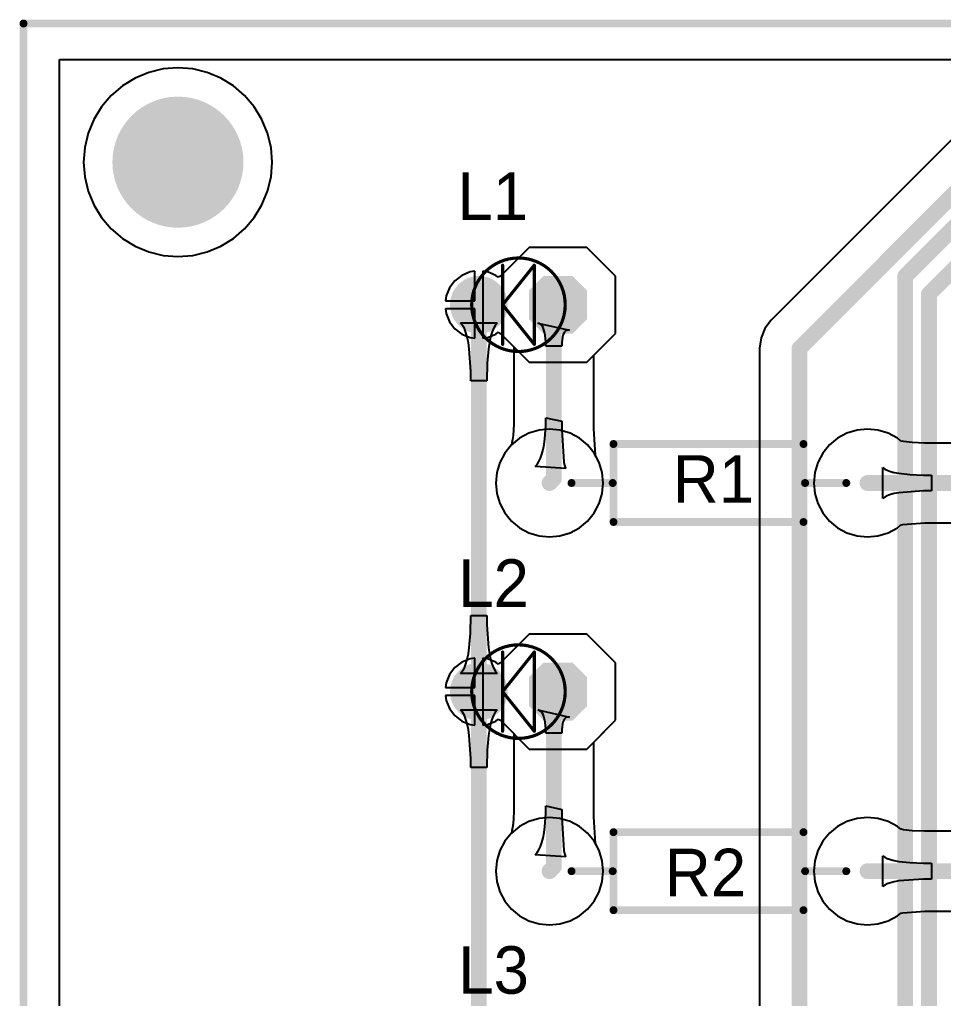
# Model space of a CAD drawing. Header units: millimetres. Extents: x 0 to 140, y 0 to 130.
# Drawn here: x -0.13 to 29.51, y 98.79 to 130.18 of the extents above; entities that cross this region are included whole.
import ezdxf

# ---------------------------------------------------------------- set-up
doc = ezdxf.new("R2010")
doc.units = ezdxf.units.MM
for name, color, linetype in [('BottomLayer', 5, 'Continuous'), ('BottomSolder', 6, 'Continuous'), ('KeepOutLayer', 6, 'Continuous'), ('MultiLayer', 9, 'Continuous'), ('PadHoleLayer', 156, 'Continuous'), ('TopLayer', 1, 'Continuous'), ('TopOverlay', 2, 'Continuous'), ('TopSolder', 216, 'Continuous')]:
    doc.layers.add(name, color=color, linetype=linetype)

# ---------------------------------------------------------------- blocks, each defined once
blk = doc.blocks.new('_________1_4__55')
at = {"layer": 'BottomLayer'}
h = blk.add_hatch(color=5, dxfattribs=at)
edge = h.paths.add_edge_path()
edge.add_arc((-5.1, 0), 0.7, 0, 360)
h = blk.add_hatch(color=5, dxfattribs=at)
edge = h.paths.add_edge_path()
edge.add_arc((5.1, 0), 0.7, 0, 360)
at = {"layer": 'BottomSolder'}
h = blk.add_hatch(color=6, dxfattribs=at)
edge = h.paths.add_edge_path()
edge.add_arc((-5.1, 0), 0.802, 0, 360)
h = blk.add_hatch(color=6, dxfattribs=at)
edge = h.paths.add_edge_path()
edge.add_arc((5.1, 0), 0.802, 0, 360)
at = {"layer": 'MultiLayer'}
h = blk.add_hatch(color=9, dxfattribs=at)
edge = h.paths.add_edge_path()
edge.add_arc((-5.1, 0), 0.7, 0, 360)
h = blk.add_hatch(color=9, dxfattribs=at)
edge = h.paths.add_edge_path()
edge.add_arc((5.1, 0), 0.7, 0, 360)
at = {"layer": 'PadHoleLayer'}
h = blk.add_hatch(color=156, dxfattribs=at)
edge = h.paths.add_edge_path()
edge.add_arc((-5.1, 0), 0.3, 0, 360)
h = blk.add_hatch(color=156, dxfattribs=at)
edge = h.paths.add_edge_path()
edge.add_arc((5.1, 0), 0.3, 0, 360)
at = {"layer": 'TopLayer'}
h = blk.add_hatch(color=1, dxfattribs=at)
edge = h.paths.add_edge_path()
edge.add_arc((-5.1, 0), 0.7, 0, 360)
h = blk.add_hatch(color=1, dxfattribs=at)
edge = h.paths.add_edge_path()
edge.add_arc((5.1, 0), 0.7, 0, 360)
at = {"layer": 'TopSolder'}
h = blk.add_hatch(color=216, dxfattribs=at)
edge = h.paths.add_edge_path()
edge.add_arc((-5.1, 0), 0.802, 0, 360)
h = blk.add_hatch(color=216, dxfattribs=at)
edge = h.paths.add_edge_path()
edge.add_arc((5.1, 0), 0.802, 0, 360)
at = {"layer": 'TopOverlay', "const_width": 0.254}
for points in [[(-3.048, -1.25), (-3.048, 1.25)], [(-3.048, 1.25), (3.048, 1.25)], [(3.048, -1.25), (3.048, 1.25)], [(-4.394, 0), (-3.073, 0)], [(3.099, 0), (4.42, 0)], [(-3.048, -1.25), (3.048, -1.25)]]:
    blk.add_lwpolyline(points, dxfattribs=at)
at = {"layer": 'TopOverlay', "const_width": 0.127}
for points in [[(-3.111, 1.25, 1), (-2.985, 1.25, 1)], [(-3.111, 1.25, 1), (-2.985, 1.25, 1)], [(2.985, 1.25, 1), (3.111, 1.25, 1)], [(2.985, 1.25, 1), (3.111, 1.25, 1)], [(-4.458, 0, 1), (-4.331, 0, 1)], [(-3.137, 0, 1), (-3.01, 0, 1)], [(3.035, 0, 1), (3.162, 0, 1)], [(4.356, 0, 1), (4.483, 0, 1)], [(-3.111, -1.25, 1), (-2.985, -1.25, 1)], [(-3.111, -1.25, 1), (-2.985, -1.25, 1)], [(2.985, -1.25, 1), (3.111, -1.25, 1)], [(2.985, -1.25, 1), (3.111, -1.25, 1)]]:
    blk.add_lwpolyline(points, format="xyb", close=True, dxfattribs=at)
blk = doc.blocks.new('_________1_4__57')
at = {"layer": 'BottomLayer'}
h = blk.add_hatch(color=5, dxfattribs=at)
edge = h.paths.add_edge_path()
edge.add_arc((-5.1, 0), 0.7, 0, 360)
h = blk.add_hatch(color=5, dxfattribs=at)
edge = h.paths.add_edge_path()
edge.add_arc((5.1, 0), 0.7, 0, 360)
at = {"layer": 'BottomSolder'}
h = blk.add_hatch(color=6, dxfattribs=at)
edge = h.paths.add_edge_path()
edge.add_arc((-5.1, 0), 0.802, 0, 360)
h = blk.add_hatch(color=6, dxfattribs=at)
edge = h.paths.add_edge_path()
edge.add_arc((5.1, 0), 0.802, 0, 360)
at = {"layer": 'MultiLayer'}
h = blk.add_hatch(color=9, dxfattribs=at)
edge = h.paths.add_edge_path()
edge.add_arc((-5.1, 0), 0.7, 0, 360)
h = blk.add_hatch(color=9, dxfattribs=at)
edge = h.paths.add_edge_path()
edge.add_arc((5.1, 0), 0.7, 0, 360)
at = {"layer": 'PadHoleLayer'}
h = blk.add_hatch(color=156, dxfattribs=at)
edge = h.paths.add_edge_path()
edge.add_arc((-5.1, 0), 0.3, 0, 360)
h = blk.add_hatch(color=156, dxfattribs=at)
edge = h.paths.add_edge_path()
edge.add_arc((5.1, 0), 0.3, 0, 360)
at = {"layer": 'TopLayer'}
h = blk.add_hatch(color=1, dxfattribs=at)
edge = h.paths.add_edge_path()
edge.add_arc((-5.1, 0), 0.7, 0, 360)
h = blk.add_hatch(color=1, dxfattribs=at)
edge = h.paths.add_edge_path()
edge.add_arc((5.1, 0), 0.7, 0, 360)
at = {"layer": 'TopSolder'}
h = blk.add_hatch(color=216, dxfattribs=at)
edge = h.paths.add_edge_path()
edge.add_arc((-5.1, 0), 0.802, 0, 360)
h = blk.add_hatch(color=216, dxfattribs=at)
edge = h.paths.add_edge_path()
edge.add_arc((5.1, 0), 0.802, 0, 360)
at = {"layer": 'TopOverlay', "const_width": 0.254}
for points in [[(-3.048, -1.25), (-3.048, 1.25)], [(-3.048, 1.25), (3.048, 1.25)], [(3.048, -1.25), (3.048, 1.25)], [(-4.394, 0), (-3.073, 0)], [(3.099, 0), (4.42, 0)], [(-3.048, -1.25), (3.048, -1.25)]]:
    blk.add_lwpolyline(points, dxfattribs=at)
at = {"layer": 'TopOverlay', "const_width": 0.127}
for points in [[(-3.111, 1.25, 1), (-2.985, 1.25, 1)], [(-3.111, 1.25, 1), (-2.985, 1.25, 1)], [(2.985, 1.25, 1), (3.111, 1.25, 1)], [(2.985, 1.25, 1), (3.111, 1.25, 1)], [(-4.458, 0, 1), (-4.331, 0, 1)], [(-3.137, 0, 1), (-3.01, 0, 1)], [(3.035, 0, 1), (3.162, 0, 1)], [(4.356, 0, 1), (4.483, 0, 1)], [(-3.111, -1.25, 1), (-2.985, -1.25, 1)], [(-3.111, -1.25, 1), (-2.985, -1.25, 1)], [(2.985, -1.25, 1), (3.111, -1.25, 1)], [(2.985, -1.25, 1), (3.111, -1.25, 1)]]:
    blk.add_lwpolyline(points, format="xyb", close=True, dxfattribs=at)
blk = doc.blocks.new('LED_3MM_RED_60')
at = {"layer": 'BottomLayer'}
blk.add_hatch(color=5, dxfattribs=at).paths.add_polyline_path([(0.413, 0.826), (-0.413, 0.826), (-0.826, 0.413), (-0.826, -0.413), (-0.413, -0.826), (0.413, -0.826), (0.826, -0.413), (0.826, 0.413)])
h = blk.add_hatch(color=5, dxfattribs=at)
edge = h.paths.add_edge_path()
edge.add_arc((2.54, 0), 0.826, 0, 360)
at = {"layer": 'BottomSolder'}
blk.add_hatch(color=6, dxfattribs=at).paths.add_polyline_path([(0.464, 0.927), (-0.464, 0.927), (-0.927, 0.464), (-0.927, -0.464), (-0.464, -0.927), (0.464, -0.927), (0.927, -0.464), (0.927, 0.464)])
h = blk.add_hatch(color=6, dxfattribs=at)
edge = h.paths.add_edge_path()
edge.add_arc((2.54, 0), 0.927, 0, 360)
at = {"layer": 'MultiLayer'}
blk.add_hatch(color=9, dxfattribs=at).paths.add_polyline_path([(0.413, 0.826), (-0.413, 0.826), (-0.826, 0.413), (-0.826, -0.413), (-0.413, -0.826), (0.413, -0.826), (0.826, -0.413), (0.826, 0.413)])
h = blk.add_hatch(color=9, dxfattribs=at)
edge = h.paths.add_edge_path()
edge.add_arc((2.54, 0), 0.826, 0, 360)
at = {"layer": 'PadHoleLayer'}
h = blk.add_hatch(color=156, dxfattribs=at)
edge = h.paths.add_edge_path()
edge.add_arc((0, 0), 0.508, 0, 360)
h = blk.add_hatch(color=156, dxfattribs=at)
edge = h.paths.add_edge_path()
edge.add_arc((2.54, 0), 0.508, 0, 360)
at = {"layer": 'TopLayer'}
blk.add_hatch(color=1, dxfattribs=at).paths.add_polyline_path([(0.413, 0.826), (-0.413, 0.826), (-0.826, 0.413), (-0.826, -0.413), (-0.413, -0.826), (0.413, -0.826), (0.826, -0.413), (0.826, 0.413)])
h = blk.add_hatch(color=1, dxfattribs=at)
edge = h.paths.add_edge_path()
edge.add_arc((2.54, 0), 0.826, 0, 360)
at = {"layer": 'TopSolder'}
blk.add_hatch(color=216, dxfattribs=at).paths.add_polyline_path([(0.464, 0.927), (-0.464, 0.927), (-0.927, 0.464), (-0.927, -0.464), (-0.464, -0.927), (0.464, -0.927), (0.927, -0.464), (0.927, 0.464)])
h = blk.add_hatch(color=216, dxfattribs=at)
edge = h.paths.add_edge_path()
edge.add_arc((2.54, 0), 0.927, 0, 360)
at = {"layer": 'TopOverlay'}
for points, const_width in [([(2.77, 0, 1), (-0.23, 0, 1)], 0.102), ([(0.737, 1.27, 1), (0.787, 1.27, 1)], 0.0508), ([(0.737, 1.27, 1), (0.787, 1.27, 1)], 0.0508), ([(1.753, 1.27, 1), (1.803, 1.27, 1)], 0.0508), ([(-0.255, 0, 1), (-0.205, 0, 1)], 0.0508), ([(1.753, 0, 1), (1.803, 0, 1)], 0.0508), ([(1.753, 0, 1), (1.803, 0, 1)], 0.0508), ([(1.753, 0, 1), (1.803, 0, 1)], 0.0508), ([(1.753, 0, 1), (1.803, 0, 1)], 0.0508), ([(2.745, 0, 1), (2.795, 0, 1)], 0.0508), ([(0.737, -1.27, 1), (0.787, -1.27, 1)], 0.0508), ([(0.737, -1.27, 1), (0.787, -1.27, 1)], 0.0508), ([(1.753, -1.27, 1), (1.803, -1.27, 1)], 0.0508)]:
    blk.add_lwpolyline(points, format="xyb", close=True, dxfattribs=dict(at, const_width=const_width))
at = {"layer": 'TopOverlay', "const_width": 0.102}
for points in [[(0.762, 1.27), (0.762, -1.27)], [(1.778, 0), (0.762, 1.27)], [(1.778, 1.27), (1.778, 0)], [(1.778, 0), (0.762, -1.27)], [(1.778, 0), (1.778, -1.27)]]:
    blk.add_lwpolyline(points, dxfattribs=at)
blk = doc.blocks.new('LED_3MM_RED_63')
at = {"layer": 'BottomLayer'}
blk.add_hatch(color=5, dxfattribs=at).paths.add_polyline_path([(0.413, 0.826), (-0.413, 0.826), (-0.826, 0.413), (-0.826, -0.413), (-0.413, -0.826), (0.413, -0.826), (0.826, -0.413), (0.826, 0.413)])
h = blk.add_hatch(color=5, dxfattribs=at)
edge = h.paths.add_edge_path()
edge.add_arc((2.54, 0), 0.826, 0, 360)
at = {"layer": 'BottomSolder'}
blk.add_hatch(color=6, dxfattribs=at).paths.add_polyline_path([(0.464, 0.927), (-0.464, 0.927), (-0.927, 0.464), (-0.927, -0.464), (-0.464, -0.927), (0.464, -0.927), (0.927, -0.464), (0.927, 0.464)])
h = blk.add_hatch(color=6, dxfattribs=at)
edge = h.paths.add_edge_path()
edge.add_arc((2.54, 0), 0.927, 0, 360)
at = {"layer": 'MultiLayer'}
blk.add_hatch(color=9, dxfattribs=at).paths.add_polyline_path([(0.413, 0.826), (-0.413, 0.826), (-0.826, 0.413), (-0.826, -0.413), (-0.413, -0.826), (0.413, -0.826), (0.826, -0.413), (0.826, 0.413)])
h = blk.add_hatch(color=9, dxfattribs=at)
edge = h.paths.add_edge_path()
edge.add_arc((2.54, 0), 0.826, 0, 360)
at = {"layer": 'PadHoleLayer'}
h = blk.add_hatch(color=156, dxfattribs=at)
edge = h.paths.add_edge_path()
edge.add_arc((0, 0), 0.508, 0, 360)
h = blk.add_hatch(color=156, dxfattribs=at)
edge = h.paths.add_edge_path()
edge.add_arc((2.54, 0), 0.508, 0, 360)
at = {"layer": 'TopLayer'}
blk.add_hatch(color=1, dxfattribs=at).paths.add_polyline_path([(0.413, 0.826), (-0.413, 0.826), (-0.826, 0.413), (-0.826, -0.413), (-0.413, -0.826), (0.413, -0.826), (0.826, -0.413), (0.826, 0.413)])
h = blk.add_hatch(color=1, dxfattribs=at)
edge = h.paths.add_edge_path()
edge.add_arc((2.54, 0), 0.826, 0, 360)
at = {"layer": 'TopSolder'}
blk.add_hatch(color=216, dxfattribs=at).paths.add_polyline_path([(0.464, 0.927), (-0.464, 0.927), (-0.927, 0.464), (-0.927, -0.464), (-0.464, -0.927), (0.464, -0.927), (0.927, -0.464), (0.927, 0.464)])
h = blk.add_hatch(color=216, dxfattribs=at)
edge = h.paths.add_edge_path()
edge.add_arc((2.54, 0), 0.927, 0, 360)
at = {"layer": 'TopOverlay'}
for points, const_width in [([(2.77, 0, 1), (-0.23, 0, 1)], 0.102), ([(0.737, 1.27, 1), (0.787, 1.27, 1)], 0.0508), ([(0.737, 1.27, 1), (0.787, 1.27, 1)], 0.0508), ([(1.753, 1.27, 1), (1.803, 1.27, 1)], 0.0508), ([(-0.255, 0, 1), (-0.205, 0, 1)], 0.0508), ([(1.753, 0, 1), (1.803, 0, 1)], 0.0508), ([(1.753, 0, 1), (1.803, 0, 1)], 0.0508), ([(1.753, 0, 1), (1.803, 0, 1)], 0.0508), ([(1.753, 0, 1), (1.803, 0, 1)], 0.0508), ([(2.745, 0, 1), (2.795, 0, 1)], 0.0508), ([(0.737, -1.27, 1), (0.787, -1.27, 1)], 0.0508), ([(0.737, -1.27, 1), (0.787, -1.27, 1)], 0.0508), ([(1.753, -1.27, 1), (1.803, -1.27, 1)], 0.0508)]:
    blk.add_lwpolyline(points, format="xyb", close=True, dxfattribs=dict(at, const_width=const_width))
at = {"layer": 'TopOverlay', "const_width": 0.102}
for points in [[(1.778, 0), (0.762, 1.27)], [(0.762, 1.27), (0.762, -1.27)], [(1.778, 1.27), (1.778, 0)], [(1.778, 0), (0.762, -1.27)], [(1.778, 0), (1.778, -1.27)]]:
    blk.add_lwpolyline(points, dxfattribs=at)

msp = doc.modelspace()

# ---------------------------------------------------------------- hatches: boundary and pattern name
at = {"layer": 'BottomLayer'}
h = msp.add_hatch(color=5, dxfattribs=at)
edge = h.paths.add_edge_path()
edge.add_arc((4.953, 125.603), 2, 0, 360)
at = {"layer": 'BottomSolder'}
h = msp.add_hatch(color=6, dxfattribs=at)
edge = h.paths.add_edge_path()
edge.add_arc((4.953, 125.603), 2.102, 0, 360)
at = {"layer": 'MultiLayer'}
h = msp.add_hatch(color=9, dxfattribs=at)
edge = h.paths.add_edge_path()
edge.add_arc((4.953, 125.603), 2, 0, 360)
at = {"layer": 'PadHoleLayer'}
h = msp.add_hatch(color=156, dxfattribs=at)
edge = h.paths.add_edge_path()
edge.add_arc((4.953, 125.603), 1.5, 0, 360)
at = {"layer": 'TopLayer'}
h = msp.add_hatch(color=1, dxfattribs=at)
edge = h.paths.add_edge_path()
edge.add_arc((4.953, 125.603), 2, 0, 360)
at = {"layer": 'TopSolder'}
h = msp.add_hatch(color=216, dxfattribs=at)
edge = h.paths.add_edge_path()
edge.add_arc((4.953, 125.603), 2.102, 0, 360)

# ---------------------------------------------------------------- linework, layer by layer
at = {"layer": 'BottomLayer'}
for p, q in [((1.153, 3.556), (1.153, 128.895)), ((1.153, 128.895), (138.928, 128.895)), ((4.018, 128.48), (3.58, 128.299)), ((4.48, 128.591), (4.018, 128.48)), ((4.953, 128.628), (4.48, 128.591)), ((5.426, 128.591), (4.953, 128.628)), ((5.888, 128.48), (5.426, 128.591)), ((6.326, 128.299), (5.888, 128.48)), ((3.58, 128.299), (3.175, 128.051)), ((6.731, 128.051), (6.326, 128.299)), ((2.814, 127.742), (2.505, 127.381)), ((3.175, 128.051), (2.814, 127.742)), ((7.092, 127.742), (6.731, 128.051)), ((7.401, 127.381), (7.092, 127.742)), ((2.505, 127.381), (2.257, 126.976)), ((7.649, 126.976), (7.401, 127.381)), ((2.257, 126.976), (2.076, 126.538)), ((7.83, 126.538), (7.649, 126.976)), ((2.076, 126.538), (1.965, 126.076)), ((7.941, 126.076), (7.83, 126.538)), ((1.965, 126.076), (1.928, 125.603)), ((7.978, 125.603), (7.941, 126.076)), ((1.928, 125.603), (1.965, 125.13)), ((7.941, 125.13), (7.978, 125.603)), ((1.965, 125.13), (2.076, 124.668)), ((7.83, 124.668), (7.941, 125.13)), ((2.076, 124.668), (2.257, 124.23)), ((7.649, 124.23), (7.83, 124.668)), ((2.257, 124.23), (2.505, 123.825)), ((7.401, 123.825), (7.649, 124.23)), ((2.505, 123.825), (2.814, 123.464)), ((7.092, 123.464), (7.401, 123.825)), ((2.814, 123.464), (3.175, 123.155)), ((6.731, 123.155), (7.092, 123.464)), ((3.175, 123.155), (3.58, 122.907)), ((6.326, 122.907), (6.731, 123.155)), ((3.58, 122.907), (4.018, 122.726)), ((4.018, 122.726), (4.48, 122.615)), ((5.426, 122.615), (5.888, 122.726)), ((5.888, 122.726), (6.326, 122.907)), ((16.224, 122.872), (15.304, 121.952)), ((18.066, 122.872), (16.224, 122.872)), ((18.986, 121.952), (18.066, 122.872)), ((4.48, 122.615), (4.953, 122.578)), ((4.953, 122.578), (5.426, 122.615)), ((14.478, 122.103), (14.323, 122.083)), ((14.478, 121.158), (14.478, 122.103)), ((14.887, 122.083), (14.732, 122.103)), ((14.732, 122.103), (14.732, 121.031)), ((13.835, 121.801), (13.662, 121.575)), ((14.061, 121.974), (13.835, 121.801)), ((14.323, 122.083), (14.061, 121.974)), ((15.149, 121.974), (14.887, 122.083)), ((15.227, 121.914), (15.149, 121.974)), ((15.304, 121.952), (15.227, 121.914)), ((18.986, 120.11), (18.986, 121.952)), ((13.662, 121.575), (13.553, 121.313)), ((13.553, 121.313), (13.533, 121.158)), ((13.533, 121.158), (14.478, 121.158)), ((14.478, 120.904), (13.533, 120.904)), ((13.533, 120.904), (13.553, 120.749)), ((14.478, 119.959), (14.478, 120.904)), ((14.732, 121.031), (14.732, 119.959)), ((13.553, 120.749), (13.662, 120.487)), ((13.662, 120.487), (13.835, 120.261)), ((13.835, 120.261), (14.061, 120.088)), ((14.084, 120.37), (14.021, 120.448)), ((14.021, 120.448), (15.189, 120.448)), ((14.14, 120.268), (14.084, 120.37)), ((14.189, 120.142), (14.14, 120.268)), ((15.07, 120.268), (15.021, 120.142)), ((15.126, 120.37), (15.07, 120.268)), ((15.189, 120.448), (15.126, 120.37)), ((16.55, 120.427), (16.502, 120.444)), ((16.502, 120.444), (17.516, 120.212)), ((16.593, 120.396), (16.55, 120.427)), ((16.631, 120.353), (16.593, 120.396)), ((16.663, 120.298), (16.631, 120.353)), ((16.691, 120.23), (16.663, 120.298)), ((16.714, 120.149), (16.691, 120.23)), ((17.425, 120.21), (17.386, 120.19)), ((17.468, 120.217), (17.425, 120.21)), ((17.516, 120.212), (17.468, 120.217)), ((14.061, 120.088), (14.323, 119.979)), ((14.232, 119.993), (14.189, 120.142)), ((14.268, 119.819), (14.232, 119.993)), ((14.323, 119.979), (14.478, 119.959)), ((14.732, 119.959), (14.887, 119.979)), ((14.887, 119.979), (15.149, 120.088)), ((14.978, 119.993), (14.942, 119.819)), ((15.021, 120.142), (14.978, 119.993)), ((15.149, 120.088), (15.227, 120.148)), ((15.227, 120.148), (15.304, 120.11)), ((15.304, 120.11), (15.727, 119.687)), ((16.731, 120.056), (16.714, 120.149)), ((16.751, 119.831), (16.731, 120.056)), ((17.272, 119.903), (17.265, 119.808)), ((17.285, 119.986), (17.272, 119.903)), ((17.303, 120.056), (17.285, 119.986)), ((17.326, 120.113), (17.303, 120.056)), ((17.353, 120.158), (17.326, 120.113)), ((17.386, 120.19), (17.353, 120.158)), ((18.289, 119.413), (18.986, 120.11)), ((14.298, 119.622), (14.268, 119.819)), ((14.348, 118.887), (14.298, 119.622)), ((14.912, 119.622), (14.872, 119.156)), ((14.942, 119.819), (14.912, 119.622)), ((15.727, 119.687), (15.727, 117.26)), ((16.754, 119.701), (16.751, 119.831)), ((17.262, 119.701), (16.754, 119.701)), ((17.265, 119.808), (17.262, 119.701)), ((18.289, 117.054), (18.289, 119.413)), ((14.872, 119.156), (14.859, 118.595)), ((14.351, 118.595), (14.348, 118.887)), ((14.859, 118.595), (14.351, 118.595)), ((16.751, 117.164), (16.754, 117.406)), ((16.754, 117.406), (17.262, 117.297)), ((15.726, 117.204), (15.702, 116.836)), ((15.727, 117.26), (15.726, 117.204)), ((16.723, 116.736), (16.751, 117.164)), ((17.262, 117.297), (17.263, 117.036)), ((15.702, 116.836), (15.686, 116.712)), ((17.263, 117.036), (17.329, 115.979)), ((18.342, 116.205), (18.289, 117.054)), ((26.411, 116.909), (26.113, 116.75)), ((26.735, 117.007), (26.411, 116.909)), ((27.071, 117.04), (26.735, 117.007)), ((27.407, 117.007), (27.071, 117.04)), ((27.731, 116.909), (27.407, 117.007)), ((28.029, 116.75), (27.731, 116.909)), ((15.645, 116.527), (15.437, 116.274)), ((15.648, 116.537), (15.645, 116.527)), ((15.667, 116.608), (15.648, 116.537)), ((15.686, 116.712), (15.667, 116.608)), ((16.668, 116.385), (16.699, 116.551)), ((16.699, 116.551), (16.723, 116.736)), ((25.852, 116.535), (25.637, 116.274)), ((26.113, 116.75), (25.852, 116.535)), ((28.136, 116.662), (28.029, 116.75)), ((28.149, 116.659), (28.136, 116.662)), ((28.224, 116.645), (28.149, 116.659)), ((28.508, 116.614), (28.224, 116.645)), ((28.898, 116.597), (28.508, 116.614)), ((28.899, 116.597), (28.898, 116.597)), ((46.5, 116.597), (28.899, 116.597)), ((15.437, 116.274), (15.278, 115.976)), ((16.584, 116.11), (16.629, 116.238)), ((16.629, 116.238), (16.668, 116.385)), ((18.464, 115.976), (18.342, 116.205)), ((25.637, 116.274), (25.478, 115.976)), ((15.278, 115.976), (15.18, 115.652)), ((16.408, 115.841), (16.474, 115.912)), ((17.399, 115.776), (16.408, 115.841)), ((16.474, 115.912), (16.533, 116.001)), ((16.533, 116.001), (16.584, 116.11)), ((17.329, 115.979), (17.349, 115.887)), ((17.349, 115.887), (17.373, 115.819)), ((17.373, 115.819), (17.399, 115.776)), ((18.562, 115.652), (18.464, 115.976)), ((25.478, 115.976), (25.38, 115.652)), ((27.566, 114.821), (27.566, 115.811)), ((27.566, 115.811), (27.625, 115.765)), ((15.18, 115.652), (15.147, 115.316)), ((18.595, 115.316), (18.562, 115.652)), ((25.38, 115.652), (25.347, 115.316)), ((27.625, 115.765), (27.705, 115.724)), ((27.705, 115.724), (27.807, 115.688)), ((27.807, 115.688), (27.931, 115.657)), ((27.931, 115.657), (28.076, 115.63)), ((28.076, 115.63), (28.43, 115.592)), ((28.43, 115.592), (28.871, 115.572)), ((28.871, 115.572), (29.123, 115.57)), ((29.123, 115.57), (29.123, 115.062)), ((15.147, 115.316), (15.18, 114.98)), ((18.562, 114.98), (18.595, 115.316)), ((25.347, 115.316), (25.38, 114.98)), ((15.18, 114.98), (15.278, 114.656)), ((18.464, 114.656), (18.562, 114.98)), ((25.38, 114.98), (25.478, 114.656)), ((27.705, 114.908), (27.625, 114.867)), ((27.807, 114.944), (27.705, 114.908)), ((27.931, 114.975), (27.807, 114.944)), ((28.076, 115.002), (27.931, 114.975)), ((28.871, 115.06), (28.076, 115.002)), ((29.123, 115.062), (28.871, 115.06)), ((15.278, 114.656), (15.437, 114.358)), ((18.305, 114.358), (18.464, 114.656)), ((25.478, 114.656), (25.637, 114.358)), ((27.625, 114.867), (27.566, 114.821)), ((15.437, 114.358), (15.652, 114.097)), ((18.09, 114.097), (18.305, 114.358)), ((25.637, 114.358), (25.852, 114.097)), ((15.652, 114.097), (15.913, 113.882)), ((17.829, 113.882), (18.09, 114.097)), ((25.852, 114.097), (26.113, 113.882)), ((28.029, 113.882), (28.136, 113.97)), ((28.136, 113.97), (28.149, 113.973)), ((28.149, 113.973), (28.206, 113.984)), ((28.206, 113.984), (28.911, 114.035)), ((28.911, 114.035), (39.73, 114.035)), ((15.913, 113.882), (16.211, 113.723)), ((16.211, 113.723), (16.535, 113.625)), ((16.535, 113.625), (16.871, 113.592)), ((16.871, 113.592), (17.207, 113.625)), ((17.207, 113.625), (17.531, 113.723)), ((17.531, 113.723), (17.829, 113.882)), ((26.113, 113.882), (26.411, 113.723)), ((26.411, 113.723), (26.735, 113.625)), ((26.735, 113.625), (27.071, 113.592)), ((27.071, 113.592), (27.407, 113.625)), ((27.407, 113.625), (27.731, 113.723)), ((27.731, 113.723), (28.029, 113.882)), ((14.338, 110.502), (14.351, 111.064)), ((14.351, 111.064), (14.859, 111.064)), ((14.859, 111.064), (14.862, 110.771)), ((14.298, 110.036), (14.338, 110.502)), ((14.862, 110.771), (14.912, 110.036)), ((16.224, 110.469), (15.304, 109.548)), ((18.066, 110.469), (16.224, 110.469)), ((18.986, 109.548), (18.066, 110.469)), ((14.268, 109.839), (14.298, 110.036)), ((14.912, 110.036), (14.942, 109.839)), ((14.061, 109.57), (13.835, 109.397)), ((14.323, 109.679), (14.061, 109.57)), ((14.189, 109.516), (14.232, 109.666)), ((14.232, 109.666), (14.268, 109.839)), ((14.478, 109.699), (14.323, 109.679)), ((14.478, 108.754), (14.478, 109.699)), ((14.887, 109.679), (14.732, 109.699)), ((14.732, 109.699), (14.732, 108.627)), ((15.149, 109.57), (14.887, 109.679)), ((14.942, 109.839), (14.978, 109.666)), ((14.978, 109.666), (15.021, 109.516)), ((15.227, 109.511), (15.149, 109.57)), ((15.304, 109.548), (15.227, 109.511)), ((18.986, 107.707), (18.986, 109.548)), ((13.835, 109.397), (13.662, 109.172)), ((14.021, 109.211), (14.084, 109.289)), ((14.084, 109.289), (14.14, 109.391)), ((14.14, 109.391), (14.189, 109.516)), ((15.021, 109.516), (15.07, 109.391)), ((15.07, 109.391), (15.126, 109.289)), ((15.126, 109.289), (15.189, 109.211)), ((13.553, 108.909), (13.533, 108.754)), ((13.662, 109.172), (13.553, 108.909)), ((15.189, 109.211), (14.021, 109.211)), ((13.533, 108.754), (14.478, 108.754)), ((14.732, 108.627), (14.732, 107.555)), ((14.478, 108.5), (13.533, 108.5)), ((13.533, 108.5), (13.553, 108.346)), ((13.553, 108.346), (13.662, 108.083)), ((14.478, 107.555), (14.478, 108.5)), ((13.662, 108.083), (13.835, 107.857)), ((14.084, 107.966), (14.021, 108.044)), ((14.021, 108.044), (15.189, 108.044)), ((14.14, 107.864), (14.084, 107.966)), ((15.126, 107.966), (15.07, 107.864)), ((15.189, 108.044), (15.126, 107.966)), ((16.55, 108.023), (16.502, 108.041)), ((16.502, 108.041), (17.516, 107.808)), ((16.593, 107.993), (16.55, 108.023)), ((16.631, 107.95), (16.593, 107.993)), ((13.835, 107.857), (14.061, 107.684)), ((14.061, 107.684), (14.323, 107.576)), ((14.189, 107.738), (14.14, 107.864)), ((14.232, 107.589), (14.189, 107.738)), ((14.887, 107.576), (15.149, 107.684)), ((15.021, 107.738), (14.978, 107.589)), ((15.07, 107.864), (15.021, 107.738)), ((15.149, 107.684), (15.227, 107.744)), ((15.227, 107.744), (15.304, 107.707)), ((15.304, 107.707), (15.727, 107.283)), ((16.663, 107.894), (16.631, 107.95)), ((16.691, 107.826), (16.663, 107.894)), ((16.714, 107.745), (16.691, 107.826)), ((16.731, 107.652), (16.714, 107.745)), ((16.751, 107.428), (16.731, 107.652)), ((17.303, 107.652), (17.285, 107.582)), ((17.326, 107.709), (17.303, 107.652)), ((17.353, 107.754), (17.326, 107.709)), ((17.386, 107.786), (17.353, 107.754)), ((17.425, 107.806), (17.386, 107.786)), ((17.468, 107.813), (17.425, 107.806)), ((17.516, 107.808), (17.468, 107.813)), ((18.289, 107.009), (18.986, 107.707)), ((14.268, 107.415), (14.232, 107.589)), ((14.298, 107.218), (14.268, 107.415)), ((14.323, 107.576), (14.478, 107.555)), ((14.732, 107.555), (14.887, 107.576)), ((14.942, 107.415), (14.912, 107.218)), ((14.978, 107.589), (14.942, 107.415)), ((16.754, 107.297), (16.751, 107.428)), ((17.265, 107.404), (17.262, 107.297)), ((17.272, 107.5), (17.265, 107.404)), ((17.285, 107.582), (17.272, 107.5)), ((14.348, 106.483), (14.298, 107.218)), ((14.912, 107.218), (14.872, 106.752)), ((15.727, 107.283), (15.727, 104.814)), ((17.262, 107.297), (16.754, 107.297)), ((14.872, 106.752), (14.859, 106.191)), ((18.289, 104.608), (18.289, 107.009)), ((14.351, 106.191), (14.348, 106.483)), ((14.859, 106.191), (14.351, 106.191)), ((16.751, 104.718), (16.754, 104.96)), ((16.754, 104.96), (17.262, 104.851)), ((17.262, 104.851), (17.263, 104.59)), ((15.726, 104.758), (15.702, 104.39)), ((15.727, 104.814), (15.726, 104.758)), ((16.723, 104.29), (16.751, 104.718)), ((17.263, 104.59), (17.329, 103.533)), ((18.342, 103.759), (18.289, 104.608)), ((26.735, 104.561), (26.411, 104.463)), ((27.071, 104.594), (26.735, 104.561)), ((27.407, 104.561), (27.071, 104.594)), ((27.731, 104.463), (27.407, 104.561)), ((15.686, 104.266), (15.667, 104.162)), ((15.702, 104.39), (15.686, 104.266)), ((16.699, 104.105), (16.723, 104.29)), ((26.113, 104.304), (25.852, 104.089)), ((26.411, 104.463), (26.113, 104.304)), ((28.029, 104.304), (27.731, 104.463)), ((28.136, 104.216), (28.029, 104.304)), ((28.149, 104.213), (28.136, 104.216)), ((28.224, 104.199), (28.149, 104.213)), ((28.508, 104.168), (28.224, 104.199)), ((15.645, 104.081), (15.437, 103.828)), ((15.648, 104.091), (15.645, 104.081)), ((15.667, 104.162), (15.648, 104.091)), ((16.629, 103.792), (16.668, 103.939)), ((16.668, 103.939), (16.699, 104.105)), ((25.852, 104.089), (25.637, 103.828)), ((28.898, 104.151), (28.508, 104.168)), ((28.899, 104.151), (28.898, 104.151)), ((52.578, 104.151), (28.899, 104.151)), ((15.437, 103.828), (15.278, 103.53)), ((16.533, 103.555), (16.584, 103.664)), ((16.584, 103.664), (16.629, 103.792)), ((18.464, 103.53), (18.342, 103.759)), ((25.637, 103.828), (25.478, 103.53)), ((15.278, 103.53), (15.18, 103.206)), ((16.408, 103.395), (16.474, 103.466)), ((17.399, 103.33), (16.408, 103.395)), ((16.474, 103.466), (16.533, 103.555)), ((17.329, 103.533), (17.349, 103.441)), ((17.349, 103.441), (17.373, 103.373)), ((17.373, 103.373), (17.399, 103.33)), ((18.562, 103.206), (18.464, 103.53)), ((25.478, 103.53), (25.38, 103.206)), ((27.566, 102.375), (27.566, 103.365)), ((27.566, 103.365), (27.625, 103.319)), ((27.625, 103.319), (27.705, 103.278)), ((27.705, 103.278), (27.807, 103.242)), ((15.18, 103.206), (15.147, 102.87)), ((18.595, 102.87), (18.562, 103.206)), ((25.38, 103.206), (25.347, 102.87)), ((27.807, 103.242), (27.931, 103.211)), ((27.931, 103.211), (28.076, 103.184)), ((28.076, 103.184), (28.43, 103.146)), ((28.43, 103.146), (28.871, 103.126)), ((28.871, 103.126), (29.123, 103.124)), ((29.123, 103.124), (29.123, 102.616)), ((15.147, 102.87), (15.18, 102.534)), ((18.562, 102.534), (18.595, 102.87)), ((25.347, 102.87), (25.38, 102.534)), ((15.18, 102.534), (15.278, 102.21)), ((18.464, 102.21), (18.562, 102.534)), ((25.38, 102.534), (25.478, 102.21)), ((27.625, 102.421), (27.566, 102.375)), ((27.705, 102.462), (27.625, 102.421)), ((27.807, 102.498), (27.705, 102.462)), ((27.931, 102.529), (27.807, 102.498)), ((28.076, 102.556), (27.931, 102.529)), ((28.871, 102.614), (28.076, 102.556)), ((29.123, 102.616), (28.871, 102.614)), ((15.278, 102.21), (15.437, 101.912)), ((18.305, 101.912), (18.464, 102.21)), ((25.478, 102.21), (25.637, 101.912)), ((15.437, 101.912), (15.652, 101.651)), ((18.09, 101.651), (18.305, 101.912)), ((25.637, 101.912), (25.852, 101.651)), ((15.652, 101.651), (15.913, 101.436)), ((15.913, 101.436), (16.211, 101.277)), ((17.531, 101.277), (17.829, 101.436)), ((17.829, 101.436), (18.09, 101.651)), ((25.852, 101.651), (26.113, 101.436)), ((26.113, 101.436), (26.411, 101.277)), ((27.731, 101.277), (28.029, 101.436)), ((28.029, 101.436), (28.136, 101.524)), ((28.136, 101.524), (28.149, 101.527)), ((28.149, 101.527), (28.206, 101.538)), ((28.206, 101.538), (28.911, 101.589)), ((28.911, 101.589), (52.047, 101.589)), ((16.211, 101.277), (16.535, 101.179)), ((16.535, 101.179), (16.871, 101.146)), ((16.871, 101.146), (17.207, 101.179)), ((17.207, 101.179), (17.531, 101.277)), ((26.411, 101.277), (26.735, 101.179)), ((26.735, 101.179), (27.071, 101.146)), ((27.071, 101.146), (27.407, 101.179)), ((27.407, 101.179), (27.731, 101.277))]:
    msp.add_line(p, q, dxfattribs=at)
at = {"layer": 'BottomLayer', "const_width": 0.508}
for points in [[(14.605, 108.627), (14.605, 121.031)], [(17.008, 120.894), (17.145, 121.031)], [(17.008, 115.453), (17.008, 120.894)], [(16.871, 115.316), (17.008, 115.453)], [(27.071, 115.316), (46.5, 115.316)], [(14.605, 96.224), (14.605, 108.627)], [(17.008, 108.49), (17.145, 108.627)], [(17.008, 103.007), (17.008, 108.49)], [(16.871, 102.87), (17.008, 103.007)], [(27.071, 102.87), (52.578, 102.87)]]:
    msp.add_lwpolyline(points, dxfattribs=at)
at = {"layer": 'BottomLayer', "const_width": 0.254}
for points in [[(14.478, 121.031, 1), (14.732, 121.031, 1)], [(16.881, 120.894, 1), (17.135, 120.894, 1)], [(16.881, 120.894, 1), (17.135, 120.894, 1)], [(17.018, 121.031, 1), (17.272, 121.031, 1)], [(16.744, 115.316, 1), (16.998, 115.316, 1)], [(16.881, 115.453, 1), (17.135, 115.453, 1)], [(16.881, 115.453, 1), (17.135, 115.453, 1)], [(26.944, 115.316, 1), (27.198, 115.316, 1)], [(14.478, 108.627, 1), (14.732, 108.627, 1)], [(14.478, 108.627, 1), (14.732, 108.627, 1)], [(16.881, 108.49, 1), (17.135, 108.49, 1)], [(16.881, 108.49, 1), (17.135, 108.49, 1)], [(17.018, 108.627, 1), (17.272, 108.627, 1)], [(16.881, 103.007, 1), (17.135, 103.007, 1)], [(16.881, 103.007, 1), (17.135, 103.007, 1)], [(16.744, 102.87, 1), (16.998, 102.87, 1)], [(26.944, 102.87, 1), (27.198, 102.87, 1)]]:
    msp.add_lwpolyline(points, format="xyb", close=True, dxfattribs=at)
at = {"layer": 'KeepOutLayer', "const_width": 0.254}
for points in [[(0, 130.048), (140.081, 130.048)], [(0, 3.556), (0, 130.048)]]:
    msp.add_lwpolyline(points, dxfattribs=at)
at = {"layer": 'KeepOutLayer', "const_width": 0.127}
msp.add_lwpolyline([(-0.064, 130.048, 1), (0.064, 130.048, 1)], format="xyb", close=True, dxfattribs=at)
msp.add_lwpolyline([(-0.064, 130.048, 1), (0.064, 130.048, 1)], format="xyb", close=True, dxfattribs=at)
at = {"layer": 'TopLayer'}
for p, q in [((1.153, 3.556), (1.153, 128.895)), ((1.153, 128.895), (138.928, 128.895)), ((4.018, 128.48), (3.58, 128.299)), ((4.48, 128.591), (4.018, 128.48)), ((4.953, 128.628), (4.48, 128.591)), ((5.426, 128.591), (4.953, 128.628)), ((5.888, 128.48), (5.426, 128.591)), ((6.326, 128.299), (5.888, 128.48)), ((3.58, 128.299), (3.175, 128.051)), ((6.731, 128.051), (6.326, 128.299)), ((2.814, 127.742), (2.505, 127.381)), ((3.175, 128.051), (2.814, 127.742)), ((7.092, 127.742), (6.731, 128.051)), ((7.401, 127.381), (7.092, 127.742)), ((31.352, 127.906), (23.986, 120.54)), ((2.505, 127.381), (2.257, 126.976)), ((7.649, 126.976), (7.401, 127.381)), ((2.257, 126.976), (2.076, 126.538)), ((7.83, 126.538), (7.649, 126.976)), ((2.076, 126.538), (1.965, 126.076)), ((7.941, 126.076), (7.83, 126.538)), ((1.965, 126.076), (1.928, 125.603)), ((7.978, 125.603), (7.941, 126.076)), ((1.928, 125.603), (1.965, 125.13)), ((7.941, 125.13), (7.978, 125.603)), ((1.965, 125.13), (2.076, 124.668)), ((7.83, 124.668), (7.941, 125.13)), ((2.076, 124.668), (2.257, 124.23)), ((7.649, 124.23), (7.83, 124.668)), ((2.257, 124.23), (2.505, 123.825)), ((7.401, 123.825), (7.649, 124.23)), ((2.505, 123.825), (2.814, 123.464)), ((7.092, 123.464), (7.401, 123.825)), ((2.814, 123.464), (3.175, 123.155)), ((6.731, 123.155), (7.092, 123.464)), ((3.175, 123.155), (3.58, 122.907)), ((6.326, 122.907), (6.731, 123.155)), ((3.58, 122.907), (4.018, 122.726)), ((4.018, 122.726), (4.48, 122.615)), ((5.426, 122.615), (5.888, 122.726)), ((5.888, 122.726), (6.326, 122.907)), ((16.224, 122.872), (15.304, 121.952)), ((18.066, 122.872), (16.224, 122.872)), ((18.986, 121.952), (18.066, 122.872)), ((4.48, 122.615), (4.953, 122.578)), ((4.953, 122.578), (5.426, 122.615)), ((14.478, 122.103), (14.323, 122.083)), ((14.478, 121.158), (14.478, 122.103)), ((14.887, 122.083), (14.732, 122.103)), ((14.732, 122.103), (14.732, 121.031)), ((13.835, 121.801), (13.662, 121.575)), ((14.061, 121.974), (13.835, 121.801)), ((14.323, 122.083), (14.061, 121.974)), ((15.149, 121.974), (14.887, 122.083)), ((15.227, 121.914), (15.149, 121.974)), ((15.304, 121.952), (15.227, 121.914)), ((18.986, 120.11), (18.986, 121.952)), ((13.662, 121.575), (13.553, 121.313)), ((13.553, 121.313), (13.533, 121.158)), ((13.533, 121.158), (14.478, 121.158)), ((14.478, 120.904), (13.533, 120.904)), ((13.533, 120.904), (13.553, 120.749)), ((14.478, 119.959), (14.478, 120.904)), ((14.732, 121.031), (14.732, 119.959)), ((13.553, 120.749), (13.662, 120.487)), ((23.986, 120.54), (23.783, 120.274)), ((13.662, 120.487), (13.835, 120.261)), ((13.835, 120.261), (14.061, 120.088)), ((23.783, 120.274), (23.655, 119.966)), ((14.061, 120.088), (14.323, 119.979)), ((14.323, 119.979), (14.478, 119.959)), ((14.732, 119.959), (14.887, 119.979)), ((14.887, 119.979), (15.149, 120.088)), ((15.149, 120.088), (15.227, 120.148)), ((15.227, 120.148), (15.304, 120.11)), ((15.304, 120.11), (16.224, 119.189)), ((18.066, 119.189), (18.986, 120.11)), ((23.655, 119.966), (23.611, 119.634)), ((23.611, 119.634), (23.611, 78.001)), ((16.224, 119.189), (18.066, 119.189)), ((16.211, 116.909), (15.913, 116.75)), ((16.535, 117.007), (16.211, 116.909)), ((16.871, 117.04), (16.535, 117.007)), ((17.207, 117.007), (16.871, 117.04)), ((17.531, 116.909), (17.207, 117.007)), ((17.829, 116.75), (17.531, 116.909)), ((15.652, 116.535), (15.437, 116.274)), ((15.913, 116.75), (15.652, 116.535)), ((18.09, 116.535), (17.829, 116.75)), ((18.305, 116.274), (18.09, 116.535)), ((15.437, 116.274), (15.278, 115.976)), ((18.464, 115.976), (18.305, 116.274)), ((15.278, 115.976), (15.18, 115.652)), ((18.562, 115.652), (18.464, 115.976)), ((15.18, 115.652), (15.147, 115.316)), ((18.595, 115.316), (18.562, 115.652)), ((15.147, 115.316), (15.18, 114.98)), ((18.562, 114.98), (18.595, 115.316)), ((15.18, 114.98), (15.278, 114.656)), ((18.464, 114.656), (18.562, 114.98)), ((15.278, 114.656), (15.437, 114.358)), ((18.305, 114.358), (18.464, 114.656)), ((15.437, 114.358), (15.652, 114.097)), ((18.09, 114.097), (18.305, 114.358)), ((15.652, 114.097), (15.913, 113.882)), ((17.829, 113.882), (18.09, 114.097)), ((15.913, 113.882), (16.211, 113.723)), ((16.211, 113.723), (16.535, 113.625)), ((16.535, 113.625), (16.871, 113.592)), ((16.871, 113.592), (17.207, 113.625)), ((17.207, 113.625), (17.531, 113.723)), ((17.531, 113.723), (17.829, 113.882)), ((16.224, 110.469), (15.304, 109.548)), ((18.066, 110.469), (16.224, 110.469)), ((18.986, 109.548), (18.066, 110.469)), ((14.061, 109.57), (13.835, 109.397)), ((14.323, 109.679), (14.061, 109.57)), ((14.478, 109.699), (14.323, 109.679)), ((14.478, 108.754), (14.478, 109.699)), ((14.887, 109.679), (14.732, 109.699)), ((14.732, 109.699), (14.732, 108.627)), ((15.149, 109.57), (14.887, 109.679)), ((15.227, 109.511), (15.149, 109.57)), ((15.304, 109.548), (15.227, 109.511)), ((18.986, 107.707), (18.986, 109.548)), ((13.835, 109.397), (13.662, 109.172)), ((13.553, 108.909), (13.533, 108.754)), ((13.662, 109.172), (13.553, 108.909)), ((13.533, 108.754), (14.478, 108.754)), ((14.732, 108.627), (14.732, 107.555)), ((14.478, 108.5), (13.533, 108.5)), ((13.533, 108.5), (13.553, 108.346)), ((13.553, 108.346), (13.662, 108.083)), ((14.478, 107.555), (14.478, 108.5)), ((13.662, 108.083), (13.835, 107.857)), ((13.835, 107.857), (14.061, 107.684)), ((14.061, 107.684), (14.323, 107.576)), ((14.887, 107.576), (15.149, 107.684)), ((15.149, 107.684), (15.227, 107.744)), ((15.227, 107.744), (15.304, 107.707)), ((15.304, 107.707), (16.224, 106.786)), ((18.066, 106.786), (18.986, 107.707)), ((14.323, 107.576), (14.478, 107.555)), ((14.732, 107.555), (14.887, 107.576)), ((16.224, 106.786), (18.066, 106.786)), ((16.535, 104.561), (16.211, 104.463)), ((16.871, 104.594), (16.535, 104.561)), ((17.207, 104.561), (16.871, 104.594)), ((17.531, 104.463), (17.207, 104.561)), ((15.913, 104.304), (15.652, 104.089)), ((16.211, 104.463), (15.913, 104.304)), ((17.829, 104.304), (17.531, 104.463)), ((18.09, 104.089), (17.829, 104.304)), ((15.652, 104.089), (15.437, 103.828)), ((18.305, 103.828), (18.09, 104.089)), ((15.437, 103.828), (15.278, 103.53)), ((18.464, 103.53), (18.305, 103.828)), ((15.278, 103.53), (15.18, 103.206)), ((18.562, 103.206), (18.464, 103.53)), ((15.18, 103.206), (15.147, 102.87)), ((18.595, 102.87), (18.562, 103.206)), ((15.147, 102.87), (15.18, 102.534)), ((18.562, 102.534), (18.595, 102.87)), ((15.18, 102.534), (15.278, 102.21)), ((18.464, 102.21), (18.562, 102.534)), ((15.278, 102.21), (15.437, 101.912)), ((18.305, 101.912), (18.464, 102.21)), ((15.437, 101.912), (15.652, 101.651)), ((18.09, 101.651), (18.305, 101.912)), ((15.652, 101.651), (15.913, 101.436)), ((15.913, 101.436), (16.211, 101.277)), ((17.531, 101.277), (17.829, 101.436)), ((17.829, 101.436), (18.09, 101.651)), ((16.211, 101.277), (16.535, 101.179)), ((16.535, 101.179), (16.871, 101.146)), ((16.871, 101.146), (17.207, 101.179)), ((17.207, 101.179), (17.531, 101.277))]:
    msp.add_line(p, q, dxfattribs=at)
at = {"layer": 'TopLayer', "const_width": 0.508}
for points in [[(24.892, 119.634), (32.258, 127)], [(28.279, 121.943), (32.574, 126.238)], [(29.041, 121.37), (33.147, 125.476)], [(28.279, 44.281), (28.279, 121.943)], [(29.041, 42.503), (29.041, 121.37)], [(24.892, 77.47), (24.892, 119.634)]]:
    msp.add_lwpolyline(points, dxfattribs=at)
at = {"layer": 'TopLayer', "const_width": 0.254}
for points in [[(28.152, 121.943, 1), (28.406, 121.943, 1)], [(28.152, 121.943, 1), (28.406, 121.943, 1)], [(28.914, 121.37, 1), (29.168, 121.37, 1)], [(28.914, 121.37, 1), (29.168, 121.37, 1)], [(24.765, 119.634, 1), (25.019, 119.634, 1)], [(24.765, 119.634, 1), (25.019, 119.634, 1)]]:
    msp.add_lwpolyline(points, format="xyb", close=True, dxfattribs=at)

# ---------------------------------------------------------------- block references
for name, p, rotation in [('LED_3MM_RED_63', (17.145, 121.031), 180), ('_________1_4__57', (21.971, 115.316), 360), ('LED_3MM_RED_60', (17.145, 108.627), 180), ('_________1_4__55', (21.971, 102.87), 360)]:
    msp.add_blockref(name, p, dxfattribs=dict(rotation=rotation))

# ---------------------------------------------------------------- texts
at = {"layer": 'TopOverlay'}
for s, p in [('L1', (13.919, 123.749)), ('R1', (20.828, 114.681)), ('L2', (13.945, 111.345)), ('R2', (20.574, 102.066)), ('L3', (13.945, 98.941))]:
    msp.add_text(s, height=1.524, dxfattribs=at).set_placement(p)

doc.saveas('drawing.dxf')
